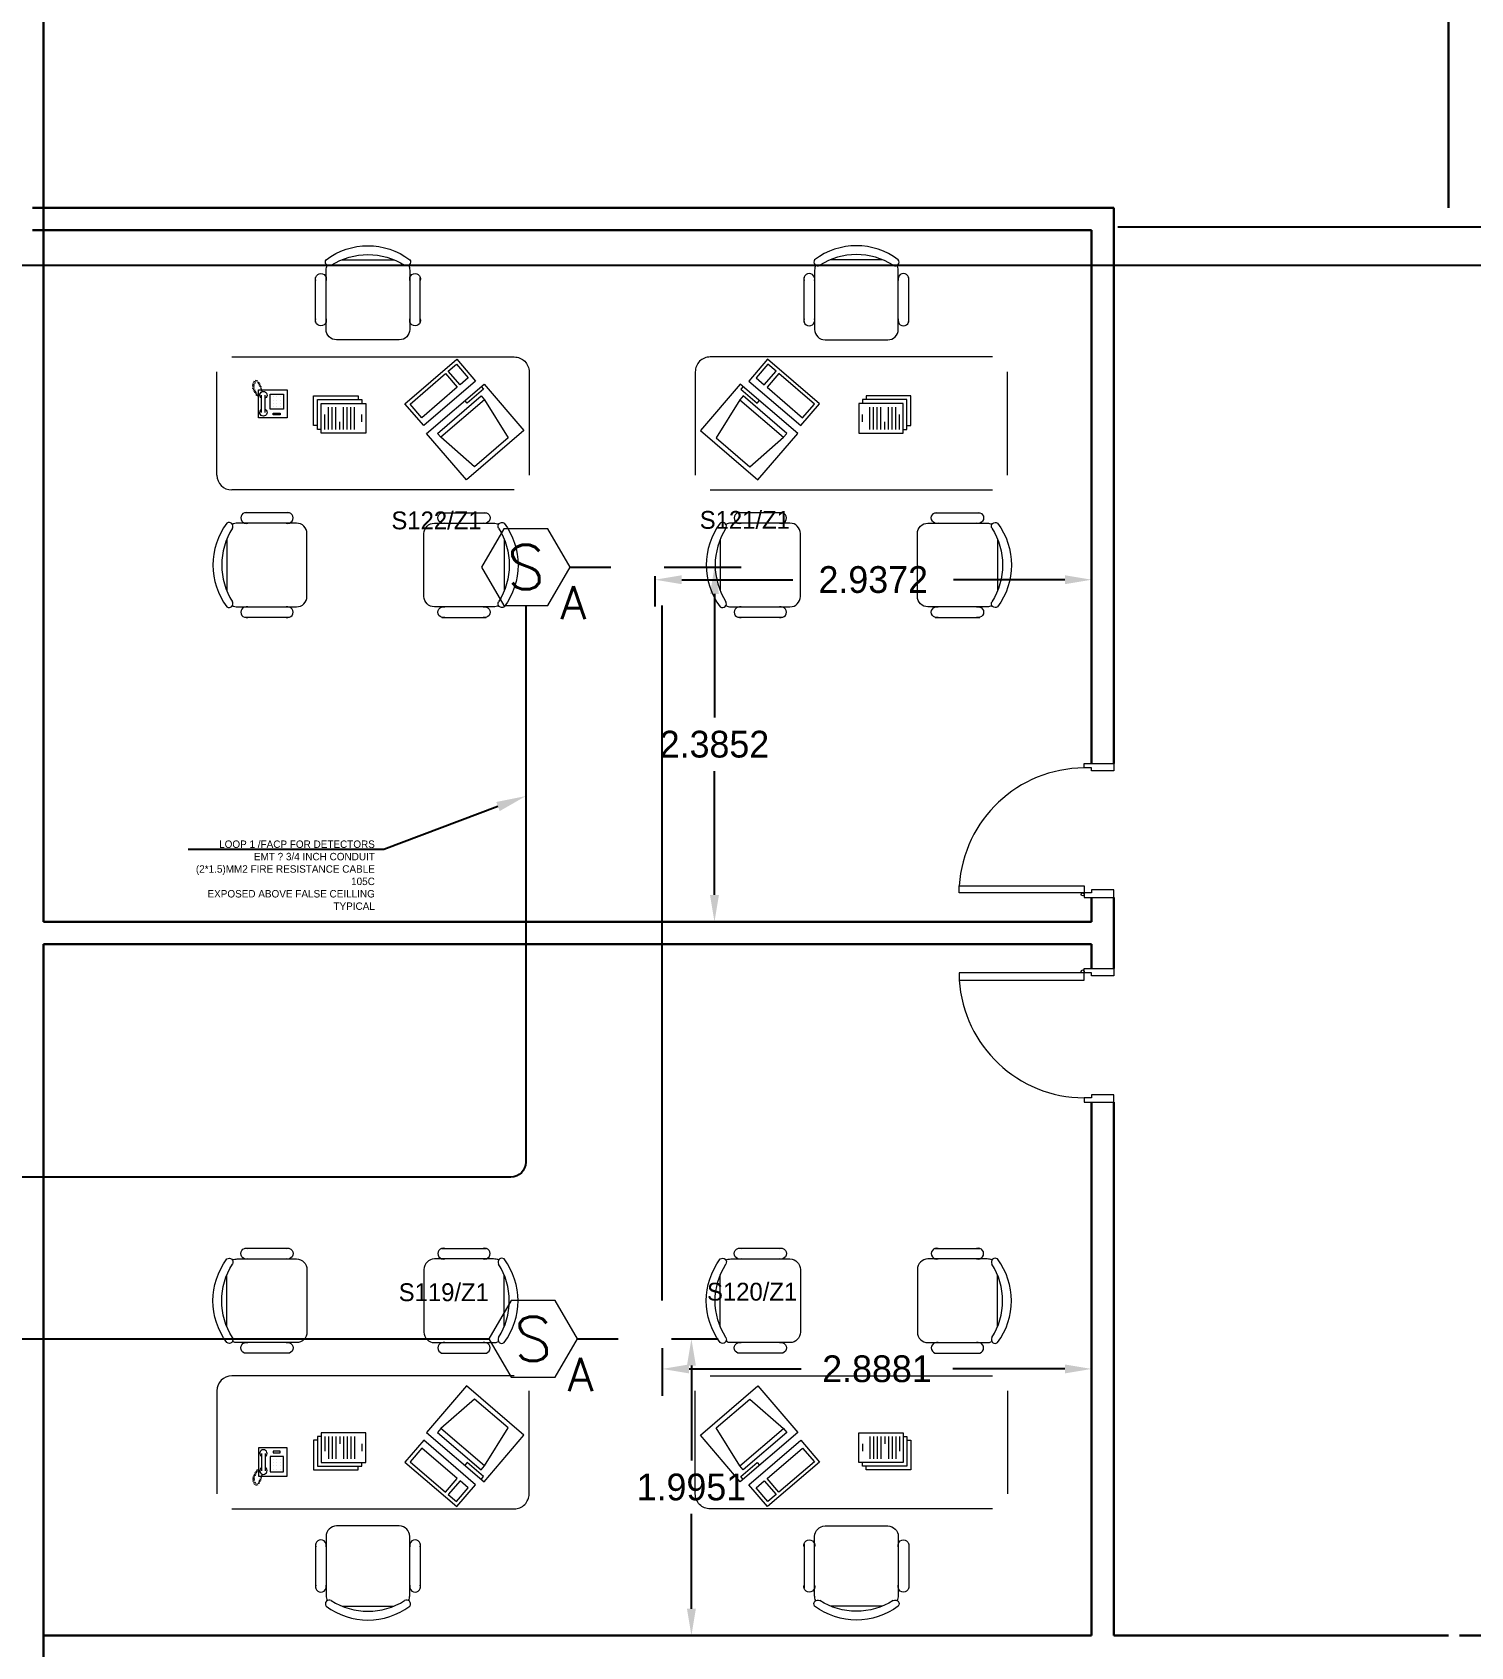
# Model space of a CAD drawing. Extents: x -3404 to 3497, y 0 to 399.
# Drawn here: x 84.6 to 94.27, y 367.8 to 378.66 of the extents above; entities that cross this region are included whole.
import ezdxf
from ezdxf import colors
from ezdxf.entities.mleader import LeaderData, LeaderLine
from ezdxf.enums import TextEntityAlignment as Align
from ezdxf.math import Vec2, Vec3

# ---------------------------------------------------------------- set-up
doc = ezdxf.new("R2010")
doc.units = 0
doc.header["$LTSCALE"] = 0.15
doc.layers.get('0').update_dxf_attribs({"color": 252})
doc.layers.get('Defpoints').update_dxf_attribs({"color": 252})
for name, color, linetype in [('0 ARCH', 252, 'Continuous'), ('0 DD', 252, 'Continuous'), ('0 WIRING', 3, 'Continuous'), ('00-BT-FAS-TEXT', 2, 'Continuous'), ('AUTOINCR', 7, 'Continuous'), ('bound', 252, 'Continuous'), ('FIRE_LOOP', 7, 'Continuous')]:
    doc.layers.add(name, color=color, linetype=linetype)
for name, color, linetype, lineweight in [('DOOR', 252, 'Continuous', 20), ('sofa', 252, 'Continuous', 9), ('T-FIRE-B', 4, 'Continuous', 0), ('T-TEXT', 2, 'Continuous', 0), ('wall', 252, 'Continuous', 30)]:
    doc.layers.add(name, color=color, linetype=linetype, lineweight=lineweight)
doc.styles.add('ROMANS', font='ROMANS.shx', dxfattribs={"width": 0.8})
doc.dimstyles.get("Standard").update_dxf_attribs({"dimtxt": 0.18, "dimasz": 0.18, "dimexe": 0.18, "dimexo": 0.0625, "dimgap": 0.09, "dimtad": 0, "dimtih": 1, "dimtoh": 1, "dimdec": 4, "dimzin": 0, "dimdsep": 46, "dimtxsty": 'Standard', "dimcen": 0.09, "dimadec": 0, "dimazin": 0, "dimtfac": 1, "dimtdec": 4, "dimtofl": 0, "dimtmove": 0, "dimatfit": 3, "dimfxl": 1, "dimtolj": 1, "dimtzin": 0, "dimarcsym": 0})

# ---------------------------------------------------------------- blocks, each defined once
blk = doc.blocks.new('RECTANG')
for p, q in [((1, 1), (0, 1)), ((0, 1), (0, 0)), ((1, 0), (1, 1)), ((0, 0), (1, 0))]:
    blk.add_line(p, q)
blk = doc.blocks.new('FNPHONE')
for p, q in [((-7.29, 6.54), (-7.29, 1.54)), ((-6.29, 6.54), (-6.29, 1.54)), ((-3.87, 4.85), (-3.87, 4.85)), ((-2.94, 4.85), (-2.94, 4.85)), ((-2, 4.85), (-2, 4.85)), ((-9.1, 0.22), (-9.7, 0.02)), ((-8.9, 0.62), (-9.5, 0.42)), ((-8.7, 1.02), (-9.3, 0.82)), ((-8.5, 1.42), (-9.1, 1.22)), ((-8.3, 1.82), (-8.9, 1.62)), ((-7.14, 0.56), (-7.5, -0.58)), ((-3.87, 3.91), (-3.87, 3.91)), ((-3.87, 2.97), (-3.87, 2.97)), ((-3.87, 2.03), (-3.87, 2.03)), ((-2.94, 3.91), (-2.94, 3.91)), ((-2.94, 2.97), (-2.94, 2.97)), ((-2.94, 2.03), (-2.94, 2.03)), ((-2, 3.91), (-2, 3.91)), ((-2, 2.97), (-2, 2.97)), ((-2, 2.03), (-2, 2.03)), ((-9.3, -0.18), (-9.9, -0.38)), ((-9.3, -0.58), (-9.9, -0.78)), ((-9.3, -0.98), (-9.9, -1.18)), ((-9.3, -1.38), (-9.9, -1.58)), ((-9.1, -1.78), (-9.7, -1.98)), ((-8.9, -2.18), (-9.5, -2.38)), ((-8.43, -2.46), (-9.03, -2.66)), ((-7.9, -1.98), (-8.5, -2.18)), ((-7.7, -1.58), (-8.3, -1.78)), ((-7.5, -1.18), (-8.1, -1.38)), ((-7.3, -0.78), (-7.9, -0.98))]:
    blk.add_line(p, q)
for centre, start, end in [((-6.79, 6.54), 298.4915, 241.5085), ((-6.79, 1.54), 118.4915, 61.5085)]:
    blk.add_arc(centre, 1.05, start, end)
for p, xscale, yscale, zscale in [((-8.21, 0), 8.20528234483245, 8.104073169521023, 8.20528234483245), ((-4.81, 1.25), 3.75, 4.375, 3.75), ((-4.03, 6.72), 2.03125, 0.46875, 2.03125)]:
    blk.add_blockref('RECTANG', p, dxfattribs=dict(xscale=xscale, yscale=yscale, zscale=zscale))
blk = doc.blocks.new('CHAIR7')
for p, q in [((5.12, 15.04), (17.88, 15.04)), ((20, 12), (3, 12)), ((0, 9), (0, -9)), ((23, -7.44), (23, 7.44)), ((3, -12), (20, -12)), ((5.12, -15), (17.88, -15))]:
    blk.add_line(p, q)
for centre, radius, start, end in [((5.56, 13.54), 1.56, 73.7398, 286.2602), ((17.44, 13.54), 1.56, 253.7398, 106.2602), ((3, 9), 3, 90, 180), ((20, 9), 3, 62.4156, 90), ((22.34, 11.12), 1.1, 53.3099, 212.0274), ((4.82, 0), 19.64, 327.5758, 32.4242), ((7, 0), 20, 323.1301, 36.8699), ((3, -9), 3, 180, 270), ((5.56, -13.5), 1.56, 73.7398, 286.2602), ((17.44, -13.5), 1.56, 253.7398, 106.2602), ((20, -9), 3, 270, 297.5844), ((22.34, -11.12), 1.1, 147.9726, 306.6901)]:
    blk.add_arc(centre, radius, start, end)
blk = doc.blocks.new('IBMAT', base_point=(61, 306))
for p, q in [((75, 307), (75, 306)), ((81, 307), (75, 307)), ((81, 306), (81, 307))]:
    blk.add_line(p, q)
at = {"xscale": 21, "yscale": 17, "zscale": 21}
blk.add_blockref('RECTANG', (61, 306), dxfattribs=at)
blk = doc.blocks.new('KEYBOARD', base_point=(60, 294))
for p, xscale, yscale, zscale in [((60, 294), 19, 8, 19), ((61, 295), 13, 5, 13), ((75, 295), 3, 5, 3)]:
    blk.add_blockref('RECTANG', p, dxfattribs=dict(xscale=xscale, yscale=yscale, zscale=zscale))
blk = doc.blocks.new('FNCOMP')
for p, q in [((-6.64, 16.23), (-8.5, 3.5)), ((6.08, 16.23), (-6.64, 16.23)), ((8, 3.5), (6.08, 16.23)), ((-8.5, 3.5), (-8.5, 2.04)), ((8, 3.5), (-8.5, 3.5)), ((-8.5, 2.04), (8, 2.04)), ((8, 2.04), (8, 3.5))]:
    blk.add_line(p, q)
at = {"xscale": 1.033846153846154, "yscale": 1.033846153846154, "zscale": 1.033846153846154}
for name, p in [('IBMAT', (-10.86, 0)), ('KEYBOARD', (-10.05, -10.5))]:
    blk.add_blockref(name, p, dxfattribs=at)
blk = doc.blocks.new('ARCH')
at = {"layer": 'bound', "color": 2}
blk.add_lwpolyline([(91.902, 377.348), (94.426, 377.348), (94.426, 312.722), (-14.994, 312.722), (-14.994, 377.09), (94.639, 377.09)], dxfattribs=at)
at = {"layer": 'DOOR'}
blk.add_line((91.875, 372.839), (91.875, 372.889), dxfattribs=at)
for points in [[(91.675, 373.709), (91.675, 373.739), (91.875, 373.739), (91.875, 373.689), (91.725, 373.689), (91.725, 373.709)], [(91.675, 372.869), (90.835, 372.869), (90.835, 372.917), (91.675, 372.917)], [(91.675, 372.331), (90.835, 372.331), (90.835, 372.283), (91.675, 372.283)], [(91.675, 372.331), (91.675, 372.361), (91.875, 372.361), (91.875, 372.311), (91.725, 372.311), (91.725, 372.331)], [(91.675, 371.491), (91.675, 371.461), (91.875, 371.461), (91.875, 371.511), (91.725, 371.511), (91.725, 371.491)]]:
    blk.add_lwpolyline(points, close=True, dxfattribs=at)
blk.add_lwpolyline([(91.875, 372.889), (91.725, 372.889), (91.725, 372.869), (91.675, 372.869), (91.675, 372.839), (91.875, 372.839)], dxfattribs=at)
for centre in [(91.665, 372.859), (91.665, 372.341)]:
    blk.add_circle(centre, 0.01, dxfattribs=at)
for centre, start, end in [((91.678, 372.864), 90.2218, 176.3889), ((91.678, 372.336), 183.6111, 269.7782)]:
    blk.add_arc(centre, 0.845, start, end, dxfattribs=at)
at = {"layer": 'sofa'}
for p, q in [((85.841, 375.679), (85.841, 376.373)), ((91.159, 375.679), (91.159, 376.373)), ((87.841, 375.579), (85.941, 375.579)), ((89.159, 375.579), (91.059, 375.579)), ((87.841, 369.621), (85.941, 369.621)), ((89.159, 369.621), (91.059, 369.621)), ((85.841, 369.521), (85.841, 368.827)), ((91.159, 369.521), (91.159, 368.827))]:
    blk.add_line(p, q, dxfattribs=at)
for points in [[(85.941, 376.473), (87.841, 376.473, -0.414214), (87.941, 376.373), (87.941, 375.679)], [(91.059, 376.473), (89.159, 376.473, 0.414214), (89.059, 376.373), (89.059, 375.679)], [(85.941, 368.727), (87.841, 368.727, 0.414214), (87.941, 368.827), (87.941, 369.521)], [(91.059, 368.727), (89.159, 368.727, -0.414214), (89.059, 368.827), (89.059, 369.521)]]:
    blk.add_lwpolyline(points, format="xyb", dxfattribs=at)
for points in [[(86.517, 376.011), (86.492, 376.011), (86.492, 376.211), (86.792, 376.211), (86.792, 376.186)], [(86.542, 375.986), (86.517, 375.986), (86.517, 376.186), (86.817, 376.186), (86.817, 376.161)], [(90.458, 375.986), (90.483, 375.986), (90.483, 376.186), (90.183, 376.186), (90.183, 376.161)], [(90.483, 376.011), (90.508, 376.011), (90.508, 376.211), (90.208, 376.211), (90.208, 376.186)], [(86.842, 375.961), (86.542, 375.961), (86.542, 376.161), (86.842, 376.161), (86.842, 375.961)], [(86.567, 375.986), (86.567, 376.086)], [(86.592, 375.986), (86.592, 376.136)], [(86.617, 375.986), (86.617, 376.136)], [(86.642, 375.986), (86.642, 376.136)], [(86.692, 375.986), (86.692, 376.136)], [(86.717, 375.986), (86.717, 376.136)], [(86.742, 375.986), (86.742, 376.136)], [(86.767, 375.986), (86.767, 376.136)], [(86.817, 376.036), (86.817, 376.086)], [(90.158, 375.961), (90.458, 375.961), (90.458, 376.161), (90.158, 376.161), (90.158, 375.961)], [(90.183, 376.036), (90.183, 376.086)], [(90.233, 375.986), (90.233, 376.136)], [(90.258, 375.986), (90.258, 376.136)], [(90.283, 375.986), (90.283, 376.136)], [(90.308, 375.986), (90.308, 376.136)], [(90.358, 375.986), (90.358, 376.136)], [(90.383, 375.986), (90.383, 376.136)], [(90.408, 375.986), (90.408, 376.136)], [(90.433, 375.986), (90.433, 376.086)], [(86.667, 375.986), (86.667, 376.036)], [(90.333, 375.986), (90.333, 376.036)], [(86.842, 369.239), (86.542, 369.239), (86.542, 369.039), (86.842, 369.039), (86.842, 369.239)], [(90.158, 369.239), (90.458, 369.239), (90.458, 369.039), (90.158, 369.039), (90.158, 369.239)], [(86.517, 369.189), (86.492, 369.189), (86.492, 368.989), (86.792, 368.989), (86.792, 369.014)], [(86.542, 369.214), (86.517, 369.214), (86.517, 369.014), (86.817, 369.014), (86.817, 369.039)], [(86.567, 369.214), (86.567, 369.114)], [(86.592, 369.214), (86.592, 369.064)], [(86.617, 369.214), (86.617, 369.064)], [(86.642, 369.214), (86.642, 369.064)], [(86.667, 369.214), (86.667, 369.164)], [(86.692, 369.214), (86.692, 369.064)], [(86.717, 369.214), (86.717, 369.064)], [(86.742, 369.214), (86.742, 369.064)], [(86.767, 369.214), (86.767, 369.064)], [(86.817, 369.164), (86.817, 369.114)], [(90.458, 369.214), (90.483, 369.214), (90.483, 369.014), (90.183, 369.014), (90.183, 369.039)], [(90.183, 369.164), (90.183, 369.114)], [(90.483, 369.189), (90.508, 369.189), (90.508, 368.989), (90.208, 368.989), (90.208, 369.014)], [(90.233, 369.214), (90.233, 369.064)], [(90.258, 369.214), (90.258, 369.064)], [(90.283, 369.214), (90.283, 369.064)], [(90.308, 369.214), (90.308, 369.064)], [(90.333, 369.214), (90.333, 369.164)], [(90.358, 369.214), (90.358, 369.064)], [(90.383, 369.214), (90.383, 369.064)], [(90.408, 369.214), (90.408, 369.064)], [(90.433, 369.214), (90.433, 369.114)]]:
    blk.add_lwpolyline(points, dxfattribs=at)
for centre, start, end in [((85.941, 375.679), 180, 270), ((85.941, 369.521), 90, 180)]:
    blk.add_arc(centre, 0.1, start, end, dxfattribs=at)
at = {"layer": 'wall'}
for p, q in [((94.125, 386.85), (94.125, 377.475)), ((84.675, 372.675), (84.675, 379.125)), ((84.6, 377.475), (91.875, 377.475)), ((91.875, 377.475), (91.875, 373.739)), ((84.6, 377.325), (91.725, 377.325)), ((91.725, 377.325), (91.725, 373.739)), ((84.675, 377.25), (84.675, 372.675)), ((91.725, 372.839), (91.725, 372.675)), ((91.875, 372.839), (91.875, 372.361)), ((84.675, 372.675), (91.725, 372.675)), ((84.675, 367.875), (84.675, 372.525)), ((84.675, 372.525), (91.725, 372.525)), ((84.675, 372.525), (84.675, 367.725)), ((91.725, 372.525), (91.725, 372.361)), ((91.725, 371.461), (91.725, 367.875)), ((91.875, 371.461), (91.875, 367.875)), ((91.725, 367.875), (84.675, 367.875)), ((84.675, 367.875), (89.325, 367.875)), ((89.475, 367.875), (91.725, 367.875)), ((91.875, 367.875), (94.125, 367.875)), ((94.2, 367.875), (103.875, 367.875))]:
    blk.add_line(p, q, dxfattribs=at)
at = {"layer": 'sofa'}
for name, p, xscale, yscale, zscale, rotation in [('CHAIR7', (86.857, 376.588), -0.0234375, 0.0234375, 0.0234375, 270), ('CHAIR7', (90.143, 376.588), 0.0234375, 0.0234375, 0.0234375, 90), ('FNCOMP', (87.445, 376.125), -0.02343749999997079, 0.0234375, 0.0234375, 220.6012946452155), ('FNCOMP', (89.555, 376.125), 0.02343749999997079, 0.02343749999997079, 0.02343749999997079, 139.3987053547845), ('FNPHONE', (86.313, 376.253), -0.0234375, 0.0234375, 0.0234375, 180), ('CHAIR7', (86.447, 375.074), 0.0234375, 0.0234375, 0.0234375, 180), ('CHAIR7', (87.234, 375.074), -0.0234375, 0.0234375, 0.0234375, 180), ('CHAIR7', (89.766, 375.074), 0.0234375, 0.0234375, 0.0234375, 180), ('CHAIR7', (90.553, 375.074), -0.0234375, 0.0234375, 0.0234375, 180), ('FNCOMP', (87.445, 369.075), 0.02343749999997079, 0.02343749999997079, 0.02343749999997079, 319.3987053547845), ('FNCOMP', (89.555, 369.075), -0.02343749999997079, 0.0234375, 0.0234375, 40.60129464521547), ('CHAIR7', (86.857, 368.612), 0.0234375, 0.0234375, 0.0234375, 270), ('CHAIR7', (90.143, 368.612), -0.0234375, 0.0234375, 0.0234375, 90)]:
    blk.add_blockref(name, p, dxfattribs=dict(at, xscale=xscale, yscale=yscale, zscale=zscale, rotation=rotation))
at = {"layer": 'sofa', "yscale": 0.0234375, "zscale": 0.0234375}
for name, p, xscale in [('CHAIR7', (86.447, 370.126), -0.0234375), ('CHAIR7', (87.234, 370.126), 0.0234375), ('CHAIR7', (89.766, 370.126), -0.0234375), ('CHAIR7', (90.553, 370.126), 0.0234375), ('FNPHONE', (86.313, 368.947), 0.0234375)]:
    blk.add_blockref(name, p, dxfattribs=dict(at, xscale=xscale))
blk = doc.blocks.new('dressable smoke detectore above false ceiling')
blk.add_lwpolyline([(200, 0), (100, 173.2), (-100, 173.2), (-200, 0), (-100, -173.2), (100, -173.2)], close=True)
at = {"layer": 'T-TEXT', "style": 'ROMANS'}
blk.add_attdef('S', text='', height=200, dxfattribs=at).set_placement((0, 0, 0), align=Align.MIDDLE)
blk.add_attdef('A', text='', height=150, dxfattribs=at).set_placement((214.9, -161.3), align=Align.MIDDLE_CENTER)
blk = doc.blocks.new('*D204')
at = {"layer": '0 DD', "color": 0, "lineweight": -2, "transparency": 16777216}
for p, q in [((88.788, 374.998), (88.788, 374.795)), ((88.968, 374.975), (89.716, 374.975)), ((91.545, 374.975), (90.796, 374.975)), ((91.725, 374.998), (91.725, 374.795))]:
    blk.add_line(p, q, dxfattribs=at)
at = {"layer": '0 DD', "color": 0, "transparency": 16777216}
for points in [[(88.968, 375.005), (88.968, 374.945), (88.788, 374.975)], [(91.545, 375.005), (91.545, 374.945), (91.725, 374.975)]]:
    blk.add_solid(points, dxfattribs=at)
at = {"layer": 'Defpoints', "color": 0, "transparency": 16777216}
for p in [(88.788, 375.06), (91.725, 375.06), (91.725, 374.975)]:
    blk.add_point(p, dxfattribs=at)
at = {"layer": '0 DD', "color": 0, "transparency": 16777216, "insert": (90.256, 374.975), "char_height": 0.18, "attachment_point": 5}
blk.add_mtext('\\A1;2.9372', dxfattribs=at)
blk = doc.blocks.new('*D205')
at = {"layer": '0 DD', "color": 0, "lineweight": -2, "transparency": 16777216}
for p, q in [((88.85, 375.06), (89.368, 375.06)), ((89.188, 374.88), (89.188, 374.048)), ((89.188, 372.855), (89.188, 373.688)), ((88.899, 372.675), (89.368, 372.675))]:
    blk.add_line(p, q, dxfattribs=at)
at = {"layer": '0 DD', "color": 0, "transparency": 16777216}
for points in [[(89.158, 374.88), (89.218, 374.88), (89.188, 375.06)], [(89.158, 372.855), (89.218, 372.855), (89.188, 372.675)]]:
    blk.add_solid(points, dxfattribs=at)
at = {"layer": 'Defpoints', "color": 0, "transparency": 16777216}
for p in [(88.788, 375.06), (88.837, 372.675), (89.188, 372.675)]:
    blk.add_point(p, dxfattribs=at)
at = {"layer": '0 DD', "color": 0, "transparency": 16777216, "insert": (89.188, 373.868), "char_height": 0.18, "attachment_point": 5}
blk.add_mtext('\\A1;2.3852', dxfattribs=at)
blk = doc.blocks.new('*D206')
at = {"layer": '0 DD', "color": 0, "lineweight": -2, "transparency": 16777216}
for p, q in [((88.899, 369.87), (89.213, 369.87)), ((89.033, 369.69), (89.033, 369.053)), ((89.033, 368.055), (89.033, 368.693)), ((88.899, 367.875), (89.213, 367.875))]:
    blk.add_line(p, q, dxfattribs=at)
at = {"layer": '0 DD', "color": 0, "transparency": 16777216}
for points in [[(89.003, 369.69), (89.063, 369.69), (89.033, 369.87)], [(89.003, 368.055), (89.063, 368.055), (89.033, 367.875)]]:
    blk.add_solid(points, dxfattribs=at)
at = {"layer": 'Defpoints', "color": 0, "transparency": 16777216}
for p in [(88.837, 369.87), (88.837, 367.875), (89.033, 367.875)]:
    blk.add_point(p, dxfattribs=at)
at = {"layer": '0 DD', "color": 0, "transparency": 16777216, "insert": (89.033, 368.873), "char_height": 0.18, "attachment_point": 5}
blk.add_mtext('\\A1;1.9951', dxfattribs=at)
blk = doc.blocks.new('*D207')
at = {"layer": '0 DD', "color": 0, "lineweight": -2, "transparency": 16777216}
for p, q in [((88.837, 369.808), (88.837, 369.488)), ((91.725, 369.808), (91.725, 369.488)), ((89.017, 369.668), (89.771, 369.668)), ((91.545, 369.668), (90.791, 369.668))]:
    blk.add_line(p, q, dxfattribs=at)
at = {"layer": '0 DD', "color": 0, "transparency": 16777216}
for points in [[(89.017, 369.698), (89.017, 369.638), (88.837, 369.668)], [(91.545, 369.698), (91.545, 369.638), (91.725, 369.668)]]:
    blk.add_solid(points, dxfattribs=at)
at = {"layer": 'Defpoints', "color": 0, "transparency": 16777216}
for p in [(88.837, 369.87), (91.725, 369.87), (91.725, 369.668)]:
    blk.add_point(p, dxfattribs=at)
at = {"layer": '0 DD', "color": 0, "transparency": 16777216, "insert": (90.281, 369.668), "char_height": 0.18, "attachment_point": 5}
blk.add_mtext('\\A1;2.8881', dxfattribs=at)

msp = doc.modelspace()

# ---------------------------------------------------------------- linework, layer by layer
at = {"layer": 'FIRE_LOOP', "color": 3}
for points in [[(88.21662, 375.06024), (88.49032, 375.06024)], [(88.83691, 370.12773), (88.83691, 374.80262)], [(88.26573, 369.8701), (88.53943, 369.8701)]]:
    msp.add_lwpolyline(points, dxfattribs=at)
for points in [[(87.91915, 374.80262), (87.91915, 371.05837, -0.41421356), (87.81915, 370.95837), (82.50762, 370.95837)], [(82.0461, 366.21202), (82.0461, 369.7701, -0.41421356), (82.1461, 369.8701), (87.67078, 369.8701)]]:
    msp.add_lwpolyline(points, format="xyb", dxfattribs=at)

# ---------------------------------------------------------------- block references
at = {"layer": '0 ARCH', "color": 3}
msp.add_blockref('ARCH', (0, 0), dxfattribs=at)
at = {"layer": 'T-FIRE-B', "color": 2, "xscale": 0.001487761816891826, "yscale": 0.001487761816891826, "zscale": 0.001487761816891826}
for p in [(87.91915, 375.06024), (87.96826, 369.8701)]:
    msp.add_blockref('dressable smoke detectore above false ceiling', p, dxfattribs=at).add_auto_attribs({'S': 'S', 'A': 'A'})

# ---------------------------------------------------------------- texts
at = {"layer": 'AUTOINCR', "color": 2}
for s, p in [('S122/Z1', (87.6216, 375.27793)), ('S119/Z1', (87.6707, 370.08779))]:
    msp.add_text(s, height=0.12, dxfattribs=at).set_placement(p, align=Align.BOTTOM_RIGHT)
for s, p in [('S121/Z1', (89.08889, 375.28146)), ('S120/Z1', (89.138, 370.09133))]:
    msp.add_text(s, height=0.12, dxfattribs=at).set_placement(p, align=Align.BOTTOM_LEFT)

# ---------------------------------------------------------------- dimensions: what is measured, and where the dimension line sits
at = {"layer": '0 DD', "color": 6}
for base, p1, p2, picture, middle in [((91.725, 374.97539), (88.7878, 375.06024), (91.725, 375.06024), '*D204', (90.2564, 374.97539)), ((91.725, 369.66789), (88.83691, 369.8701), (91.725, 369.8701), '*D207', (90.28095, 369.66789))]:
    dim = msp.add_linear_dim(base=base, p1=p1, p2=p2, dimstyle='Standard', dxfattribs=at)
    dim.commit()
    dim.dimension.update_dxf_attribs({"geometry": picture, "text_midpoint": middle})
for base, p1, p2, picture, middle in [((89.18764, 372.675), (88.7878, 375.06024), (88.83691, 372.675), '*D205', (89.18764, 373.86762)), ((89.03265, 367.875), (88.83691, 369.8701), (88.83691, 367.875), '*D206', (89.03265, 368.87255))]:
    dim = msp.add_linear_dim(base=base, p1=p1, p2=p2, angle=90, dimstyle='Standard', dxfattribs=at)
    dim.commit()
    dim.dimension.update_dxf_attribs({"geometry": picture, "text_midpoint": middle})

# ---------------------------------------------------------------- leaders
at = {"layer": '0 WIRING', "color": 3}
ml = msp.add_multileader_mtext('Standard', dxfattribs=at)
ml.set_content('LOOP 1 /FACP FOR DETECTORS\\PEMT ? 3/4 INCH CONDUIT\\P(2*1.5)MM2 FIRE RESISTANCE CABLE 105C\\PEXPOSED ABOVE FALSE CEILLING\\PTYPICAL\\P', color=6)
ml.set_leader_properties()
ml.build(insert=Vec2(0, 0))
ml.multileader.update_dxf_attribs({"text_right_attachment_type": 6, "dogleg_length": 0.05, "arrow_head_size": 0.2})
ctx = ml.context
ctx.base_point, ctx.char_height, ctx.arrow_head_size, ctx.landing_gap_size = Vec3(85.72697, 373.19664), 0.05, 0.2, 0.01
ctx.right_attachment, ctx.text_align_type = 6, 2
notes = []
notes.append((ctx, [(0, (1, 1, 0), (86.96364, 373.16164), (-1, 0), 0.05, [(0, [(87.91915, 373.52011)], 0, [])])]))
ctx.mtext.insert, ctx.mtext.width, ctx.mtext.alignment, ctx.mtext.flow_direction = Vec3(86.90364, 373.22164), 1.2442461, 3, 5
at = {"layer": '00-BT-FAS-TEXT', "color": 3}
ml = msp.add_multileader_mtext('Standard', dxfattribs=at)
ml.set_content('{\\C2;ZONE 1 /FACP FOR DETECTORS\\PEMT ? 3/4 INCH CONDUIT\\P(2*1.5)MM2 FIRE RESISTANCE CABLE 105C\\PEXPOSED ABOVE FALSE CEILLING\\PTYPICAL}', color=6)
ml.set_leader_properties()
ml.build(insert=Vec2(0, 0))
ml.multileader.update_dxf_attribs({"text_right_attachment_type": 6, "dogleg_length": 0.05, "arrow_head_size": 0.2})
ctx = ml.context
ctx.base_point, ctx.char_height, ctx.arrow_head_size, ctx.landing_gap_size = Vec3(50.48109, 371.55466), 0.05, 0.2, 0.01
ctx.right_attachment = 6
notes.append((ctx, [(0, (1, 1, 0), (50.43109, 371.55466), (1, 0), 0.05, [(0, [(49.225, 372.03265)], 0, [])])]))
ctx.mtext.insert, ctx.mtext.width, ctx.mtext.flow_direction = Vec3(50.49109, 371.57966), 3430, 5
for ctx, leaders in notes:
    for number, flags, end, landing, length, lines in leaders:
        leader = LeaderData()
        leader.index, (leader.has_last_leader_line, leader.has_dogleg_vector, leader.attachment_direction) = number, flags
        leader.last_leader_point, leader.dogleg_vector, leader.dogleg_length = Vec3(end), Vec3(landing), length
        for number, points, colour, breaks in lines:
            line = LeaderLine()
            line.index, line.vertices, line.color, line.breaks = number, Vec3.list(points), colors.encode_raw_color(colour), breaks
            leader.lines.append(line)
        ctx.leaders.append(leader)

doc.saveas('drawing.dxf')
